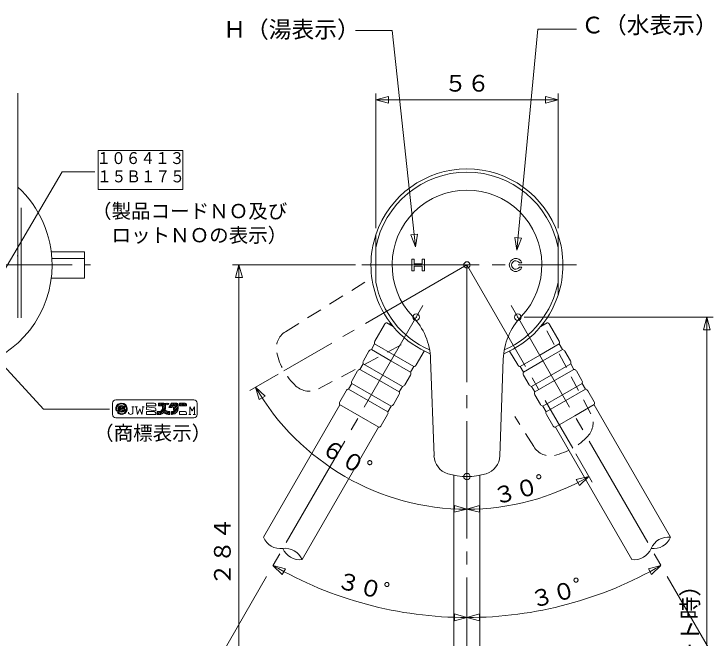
# Model space of a CAD drawing. Units: millimetres, scale not verified. Extents: x -373 to 395, y -278 to 275.
# Drawn here: x -19.4 to 194, y -43.3 to 148.3 of the extents above; entities that cross this region are included whole.
import ezdxf
from ezdxf.enums import TextEntityAlignment as Align

# ---------------------------------------------------------------- set-up
doc = ezdxf.new("R2010")
doc.units = ezdxf.units.MM
doc.header["$LTSCALE"] = 4
doc.header["$PDMODE"] = 32
doc.header["$PDSIZE"] = 2
doc.linetypes.add('USER1', pattern=[2, 1.2, -0.8])
doc.linetypes.add('USER2', pattern=[12, 9, -1, 1, -1])
for name, color, linetype, lineweight in [('0-2_2', 7, 'Continuous', 18), ('0-3_3', 7, 'Continuous', 18), ('0-4_4', 7, 'Continuous', 18)]:
    doc.layers.add(name, color=color, linetype=linetype, lineweight=lineweight)
doc.styles.add('ＭＳ ゴシック', font='')
doc.styles.get('ＭＳ ゴシック').set_extended_font_data('MS Gothic')

# ---------------------------------------------------------------- blocks, each defined once
blk = doc.blocks.new('D10')
at = {"layer": '0-3_3'}
for p, q in [((91.871, 82.512), (91.871, 123.912)), ((147.871, 82.512), (147.871, 123.912)), ((91.871, 121.912), (95.734, 122.947)), ((91.871, 121.912), (95.734, 120.876)), ((95.734, 120.876), (95.734, 122.947)), ((144.007, 122.947), (144.007, 120.876)), ((147.871, 121.912), (144.007, 120.876))]:
    blk.add_line(p, q, dxfattribs=at)
blk.add_lwpolyline([(91.871, 121.912), (147.871, 121.912), (144.007, 122.947)], dxfattribs=at)
at = {"layer": '0-3_3', "style": 'ＭＳ ゴシック'}
blk.add_text('５６', height=5.132, dxfattribs=at).set_placement((112.871, 122.912), align=Align.BOTTOM_LEFT)
blk = doc.blocks.new('D15')
at = {"layer": '0-3_3'}
for p, q in [((137.477, 55.194), (195.541, 55.194)), ((193.541, 55.194), (192.506, 51.33)), ((193.541, 55.194), (194.576, 51.33)), ((192.506, 51.33), (194.576, 51.33)), ((193.541, -179.41), (192.506, -175.547)), ((194.576, -175.547), (192.506, -175.547)), ((242.478, -179.41), (191.541, -179.41))]:
    blk.add_line(p, q, dxfattribs=at)
blk.add_lwpolyline([(193.541, 55.194), (193.541, -179.41), (194.576, -175.547)], dxfattribs=at)
blk = doc.blocks.new('D19')
at = {"layer": '0-3_3'}
for p, q in [((85.571, 71.225), (47.814, 71.225)), ((49.814, 71.225), (50.849, 67.361)), ((48.779, 67.361), (50.849, 67.361)), ((49.814, -104.745), (48.779, -100.882)), ((50.849, -100.882), (48.779, -100.882)), ((49.814, -104.745), (50.849, -100.882)), ((108.171, -104.745), (47.814, -104.745))]:
    blk.add_line(p, q, dxfattribs=at)
blk.add_lwpolyline([(49.814, -104.745), (49.814, 71.225), (48.779, 67.361)], dxfattribs=at)
blk = doc.blocks.new('D20')
at = {"layer": '0-3_3'}
for p, q in [((61.867, 37.737), (53.195, 32.73)), ((54.927, 33.73), (56.062, 29.894)), ((54.927, 33.73), (57.828, 30.976)), ((56.062, 29.894), (57.828, 30.976)), ((116.035, -2.63), (115.981, -4.7)), ((119.871, -3.765), (115.981, -4.7)), ((119.871, -3.765), (116.035, -2.63))]:
    blk.add_line(p, q, dxfattribs=at)
blk.add_arc((119.871, 71.225), 74.99, 210, 270, dxfattribs=at)
at = {"layer": '0-3_3', "style": 'ＭＳ ゴシック'}
blk.add_text('６０゜', height=5.132, rotation=330, dxfattribs=at).set_placement((73.782, 12.398), align=Align.BOTTOM_LEFT)
blk = doc.blocks.new('D21')
at = {"layer": '0-3_3'}
for p, q in [((153.359, 13.221), (158.366, 4.55)), ((157.366, 6.282), (153.476, 5.346)), ((153.476, 5.346), (154.465, 3.527)), ((157.366, 6.282), (154.465, 3.527)), ((119.871, -1.92), (119.871, -1.765)), ((119.871, -3.765), (123.706, -2.63)), ((119.871, -3.765), (123.76, -4.7)), ((123.76, -4.7), (123.706, -2.63))]:
    blk.add_line(p, q, dxfattribs=at)
blk.add_arc((119.871, 71.225), 74.99, 270, 300, dxfattribs=at)
at = {"layer": '0-3_3', "style": 'ＭＳ ゴシック'}
blk.add_text('３０゜', height=5.132, rotation=15, dxfattribs=at).set_placement((129.137, -3.927), align=Align.BOTTOM_LEFT)
blk = doc.blocks.new('D22')
at = {"layer": '0-3_3'}
for p, q in [((60.249, -21.043), (63.123, -23.825)), ((60.249, -21.043), (64.129, -22.015)), ((63.123, -23.825), (64.129, -22.015)), ((116.024, -35.921), (115.991, -37.991)), ((119.871, -37.018), (116.024, -35.921)), ((119.871, -37.018), (115.991, -37.991))]:
    blk.add_line(p, q, dxfattribs=at)
blk.add_arc((119.871, 82.225), 119.244, 240, 270, dxfattribs=at)
at = {"layer": '0-3_3', "style": 'ＭＳ ゴシック'}
blk.add_text('３０゜', height=5.132, rotation=345, dxfattribs=at).set_placement((79.125, -29.272), align=Align.BOTTOM_LEFT)
blk = doc.blocks.new('D23')
at = {"layer": '0-3_3'}
for p, q in [((179.492, -21.043), (175.612, -22.015)), ((179.492, -21.043), (176.618, -23.825)), ((178.537, -19.388), (178.492, -19.311)), ((175.612, -22.015), (176.618, -23.825)), ((119.871, -35.108), (119.871, -35.018)), ((119.871, -37.018), (123.717, -35.921)), ((123.75, -37.991), (123.717, -35.921)), ((119.871, -37.018), (123.75, -37.991))]:
    blk.add_line(p, q, dxfattribs=at)
blk.add_arc((119.871, 82.225), 119.244, 270, 300, dxfattribs=at)
at = {"layer": '0-3_3', "style": 'ＭＳ ゴシック'}
blk.add_text('３０゜', height=5.132, rotation=15, dxfattribs=at).set_placement((140.591, -35.673), align=Align.BOTTOM_LEFT)

msp = doc.modelspace()

# ---------------------------------------------------------------- linework, layer by layer
at = {"layer": '0-2_2'}
for p, q in [((-18.129, 123.959), (-18.129, 97.145)), ((-18.129, 97.145), (-18.129, 74.451)), ((-17.129, 88.736), (-17.129, 55.027)), ((91.871, 76.54), (91.871, 80.512)), ((147.871, 80.512), (147.871, 76.54)), ((91.871, 65.91), (91.871, 76.54)), ((147.871, 65.91), (147.871, 76.54)), ((-18.2, 73.966), (-18.129, 74.451)), ((-18.147, 74.24), (-18.129, 74.197)), ((-18.129, 74.451), (-18.129, 74.197)), ((-18.129, 74.197), (-18.129, 55.627)), ((2.371, 73.225), (-7.691, 73.225)), ((2.371, 67.225), (2.371, 73.225)), ((102.971, 69.425), (102.971, 73.025)), ((102.971, 73.025), (103.671, 73.025)), ((103.671, 71.575), (103.671, 73.025)), ((106.071, 71.575), (106.071, 73.025)), ((106.071, 73.025), (106.771, 73.025)), ((106.771, 69.425), (106.771, 73.025)), ((103.671, 71.575), (106.071, 71.575)), ((103.671, 69.425), (103.671, 70.875)), ((103.671, 70.875), (106.071, 70.875)), ((106.071, 69.425), (106.071, 70.875)), ((135.966, 71.925), (136.744, 71.925)), ((135.966, 70.525), (136.744, 70.525)), ((102.971, 69.425), (103.671, 69.425)), ((106.071, 69.425), (106.771, 69.425)), ((-7.877, 67.225), (2.371, 67.225)), ((147.871, 65.91), (147.871, 61.938)), ((-18.129, 55.027), (-18.129, 55.627)), ((97.208, 52.34), (95.245, 53.473)), ((96.212, 53.248), (96.328, 53.449)), ((96.353, 53.416), (96.245, 53.229)), ((142.533, 52.34), (144.496, 53.473)), ((143.388, 53.416), (143.496, 53.229)), ((143.529, 53.248), (143.413, 53.449)), ((91.549, 47.871), (94.499, 52.98)), ((148.192, 47.871), (145.242, 52.98)), ((90.495, 45.246), (96.514, 41.771)), ((104.279, 40.521), (106.752, 44.803)), ((135.462, 40.521), (132.989, 44.803)), ((149.246, 45.246), (143.227, 41.771)), ((88.049, 41.808), (89.749, 44.753)), ((103.533, 40.028), (97.514, 43.503)), ((136.208, 40.028), (142.227, 43.503)), ((151.692, 41.808), (149.992, 44.753)), ((102.533, 38.296), (96.514, 41.771)), ((109.74, 12.663), (108.706, 42.283)), ((130.001, 12.663), (131.035, 42.283)), ((137.208, 38.296), (143.227, 41.771)), ((84.549, 35.746), (86.249, 38.691)), ((86.995, 39.184), (93.014, 35.709)), ((102.533, 38.296), (103.533, 40.028)), ((137.208, 38.296), (136.208, 40.028)), ((152.746, 39.184), (146.727, 35.709)), ((155.192, 35.746), (153.492, 38.691)), ((100.033, 33.966), (94.014, 37.441)), ((100.779, 34.458), (102.479, 37.403)), ((138.962, 34.458), (137.262, 37.403)), ((139.708, 33.966), (145.727, 37.441)), ((83.495, 33.121), (84.495, 34.853)), ((84.495, 34.853), (90.514, 31.378)), ((99.033, 32.234), (93.014, 35.709)), ((140.708, 32.234), (146.727, 35.709)), ((155.246, 34.853), (149.227, 31.378)), ((156.246, 33.121), (155.246, 34.853)), ((80.799, 29.251), (82.749, 32.629)), ((83.495, 33.121), (89.514, 29.646)), ((99.033, 32.234), (100.033, 33.966)), ((140.708, 32.234), (139.708, 33.966)), ((156.246, 33.121), (150.227, 29.646)), ((158.942, 29.251), (156.992, 32.629)), ((96.533, 27.903), (90.514, 31.378)), ((97.279, 28.396), (98.979, 31.341)), ((142.462, 28.396), (140.762, 31.341)), ((143.208, 27.903), (149.227, 31.378)), ((80.832, 28.308), (57.34, -12.381)), ((80.745, 28.358), (86.764, 24.883)), ((95.533, 26.171), (89.514, 29.646)), ((95.533, 26.171), (96.533, 27.903)), ((144.208, 26.171), (143.208, 27.903)), ((144.208, 26.171), (150.227, 29.646)), ((158.996, 28.358), (152.977, 24.883)), ((158.909, 28.308), (182.401, -12.381)), ((92.783, 21.408), (86.764, 24.883)), ((93.529, 21.901), (95.479, 25.279)), ((146.212, 21.901), (144.262, 25.279)), ((146.958, 21.408), (152.977, 24.883)), ((92.696, 21.458), (69.205, -19.231)), ((147.045, 21.458), (170.537, -19.231)), ((115.871, -50.904), (115.871, 6.652)), ((123.871, -50.904), (123.871, 6.652))]:
    msp.add_line(p, q, dxfattribs=at)
at = {"layer": '0-2_2', "linetype": 'USER2'}
for p, q in [((-85.422, 71.225), (4.196, 71.225)), ((119.871, 71.225), (63.599, 38.737)), ((87.571, 71.225), (153.563, 71.225)), ((119.871, 71.225), (119.871, -181.209)), ((119.871, 71.225), (152.359, 14.953)), ((106.316, 58.748), (23.792, -84.188)), ((133.425, 58.748), (215.949, -84.188))]:
    msp.add_line(p, q, dxfattribs=at)
at = {"layer": '0-2_2', "linetype": 'USER1'}
for p, q in [((64.089, 50.717), (89.224, 66.423)), ((157.925, 25.574), (144.01, 51.743)), ((74.219, 33.171), (100.389, 47.085)), ((140.378, 15.444), (134.604, 24.685))]:
    msp.add_line(p, q, dxfattribs=at)
at = {"layer": '0-2_2'}
for points in [[(-7.877, 75.225), (2.371, 75.225), (2.371, 73.225)], [(96.501, 52.748), (96.212, 53.248), (96.245, 53.229)], [(143.24, 52.748), (143.529, 53.248), (143.496, 53.229)], [(90.495, 45.246), (91.495, 46.978), (97.514, 43.503)], [(149.246, 45.246), (148.246, 46.978), (142.227, 43.503)], [(86.995, 39.184), (87.995, 40.916), (94.014, 37.441)], [(152.746, 39.184), (151.746, 40.916), (145.727, 37.441)]]:
    msp.add_lwpolyline(points, dxfattribs=at)
for centre, radius, start, end in [((119.871, 71.225), 29.5, 18.34974, 161.65026), ((119.871, 71.225), 28.5, 10.74824, 169.25176), ((-40.129, 71.225), 32.5, 132.60367, 0), ((-40.129, 71.225), 32.5, 0, 47.39633), ((119.871, 71.225), 23, 316.42558, 223.57442), ((119.871, 71.225), 29.5, 161.65026, 198.34974), ((119.871, 71.225), 29.5, 341.65026, 18.34974), ((134.871, 71.225), 2, 20.48731, 339.51268), ((134.871, 71.225), 1.3, 32.57897, 327.42103), ((119.871, 71.225), 28.5, 190.74824, 246.2678), ((119.871, 71.225), 28.5, 293.7322, 349.25176), ((119.871, 71.225), 29.5, 198.34974, 247.48625), ((119.871, 71.225), 29.5, 292.51375, 341.65026), ((95.365, 52.48), 1, 96.8699, 150), ((88.718, 41.585), 20, 2, 43.57442), ((151.023, 41.585), 20, 136.42558, 178), ((144.376, 52.48), 1, 30, 83.1301), ((98.456, 54.661), 2.634, 212.92493, 241.66443), ((141.285, 54.661), 2.634, 298.33557, 327.07507), ((92.415, 47.371), 1, 150, 203.1301), ((147.326, 47.371), 1, 336.8699, 30), ((90.615, 44.253), 1, 96.8699, 150), ((149.126, 44.253), 1, 30, 83.1301), ((88.915, 41.308), 1, 150, 203.1301), ((88.915, 41.308), 1, 150, 203.1301), ((150.826, 41.308), 1, 336.8699, 30), ((150.826, 41.308), 1, 336.8699, 30), ((87.115, 38.191), 1, 96.8699, 150), ((103.413, 41.021), 1, 276.8699, 330), ((136.328, 41.021), 1, 210, 263.1301), ((152.626, 38.191), 1, 30, 83.1301), ((101.613, 37.903), 1, 330, 23.1301), ((138.128, 37.903), 1, 156.8699, 210), ((85.415, 35.246), 1, 150, 203.1301), ((99.913, 34.958), 1, 276.8699, 330), ((139.828, 34.958), 1, 210, 263.1301), ((154.326, 35.246), 1, 336.8699, 30), ((83.615, 32.129), 1, 96.8699, 150), ((98.113, 31.841), 1, 330, 23.1301), ((141.628, 31.841), 1, 156.8699, 210), ((156.126, 32.129), 1, 30, 83.1301), ((81.665, 28.751), 1, 150, 203.1301), ((96.413, 28.896), 1, 276.8699, 330), ((143.328, 28.896), 1, 210, 263.1301), ((158.076, 28.751), 1, 336.8699, 30), ((94.613, 25.779), 1, 330, 23.1301), ((145.128, 25.779), 1, 156.8699, 210), ((92.663, 22.401), 1, 276.8699, 330), ((147.078, 22.401), 1, 210, 263.1301), ((115.736, 12.872), 6, 182, 252.82491), ((124.005, 12.872), 6, 287.17509, 358), ((119.871, 26.248), 20, 252.82491, 287.17509), ((62.589, -10.139), 5.708, 203.1301, 276.8699), ((181.718, -18.048), 5.708, 83.1301, 156.8699), ((177.152, -10.139), 5.708, 263.1301, 336.8699), ((63.955, -21.473), 5.708, 23.1301, 96.8699), ((68.522, -13.564), 5.708, 203.1301, 276.8699), ((171.219, -13.564), 5.708, 263.1301, 336.8699)]:
    msp.add_arc(centre, radius, start, end, dxfattribs=at)
at = {"layer": '0-2_2', "linetype": 'USER1'}
for centre, radius, start, end in [((67.268, 45.629), 6, 122, 192.82491), ((80.919, 48.737), 20, 192.82491, 227.17509), ((71.403, 38.469), 6, 227.17509, 298), ((152.627, 22.757), 6, 317.17509, 28), ((142.359, 32.274), 20, 282.82491, 317.17509), ((145.467, 18.623), 6, 212, 282.82491)]:
    msp.add_arc(centre, radius, start, end, dxfattribs=at)
at = {"layer": '0-2_2'}
for p in [(104.264, 55.194), (135.477, 55.194), (119.871, 6.248)]:
    msp.add_point(p, dxfattribs=at)
at = {"layer": '0-3_3'}
for points in [[(104.103, 76.754), (96.875, 143.194), (85.631, 143.194)], [(135.225, 75.726), (141.698, 143.626), (153.526, 143.626)]]:
    msp.add_lwpolyline(points, dxfattribs=at)
for points in [[(103.685, 80.595), (102.655, 80.483), (104.103, 76.754), (104.714, 80.707)], [(135.592, 79.572), (134.561, 79.671), (135.225, 75.726), (136.623, 79.474)]]:
    msp.add_lwpolyline(points, close=True, dxfattribs=at)
msp.add_point((119.871, 71.225), dxfattribs=at)
at = {"layer": '0-4_4'}
for p, q in [((6.547, 106.372), (6.547, 94.372)), ((6.547, 106.372), (32.547, 106.372)), ((32.547, 106.372), (32.547, 94.372)), ((6.547, 94.372), (32.547, 94.372)), ((10.964, 25.324), (10.964, 28.824)), ((11.964, 29.824), (35.965, 29.824)), ((11.999, 27.424), (12.436, 27.861)), ((12.909, 26.909), (12.909, 27.861)), ((12.909, 27.768), (13.002, 27.861)), ((12.927, 28.352), (13.364, 28.788)), ((13.539, 26.286), (13.539, 27.861)), ((13.889, 27.861), (13.539, 27.861)), ((13.717, 28.576), (13.949, 28.808)), ((13.889, 27.861), (13.889, 26.286)), ((14.193, 27.61), (14.403, 27.82)), ((14.202, 28.496), (14.393, 28.687)), ((14.578, 28.305), (14.754, 28.481)), ((14.589, 27.861), (14.799, 27.861)), ((14.799, 27.581), (14.799, 27.861)), ((14.873, 28.035), (15.046, 28.208)), ((15.09, 27.687), (15.273, 27.869)), ((21.414, 28.824), (23.777, 28.824)), ((21.414, 27.949), (21.414, 28.824)), ((21.414, 27.949), (24.214, 27.949)), ((24.214, 27.949), (24.214, 28.386)), ((25.089, 28.824), (26.752, 28.824)), ((25.492, 28.824), (25.089, 28.421)), ((26.058, 28.824), (25.183, 27.949)), ((26.624, 28.824), (25.749, 27.949)), ((26.314, 27.949), (27.061, 28.696)), ((26.314, 27.383), (27.189, 28.258)), ((26.314, 27.949), (26.314, 27.249)), ((27.189, 28.386), (27.189, 27.249)), ((29.027, 28.824), (28.219, 27.424)), ((28.476, 27.87), (29.43, 28.824)), ((28.595, 27.424), (29.996, 28.824)), ((29.027, 28.824), (30.689, 28.824)), ((29.532, 27.949), (29.229, 27.424)), ((29.532, 27.949), (30.252, 27.949)), ((29.686, 27.949), (30.561, 28.824)), ((29.727, 26.858), (31.127, 28.258)), ((30.252, 27.949), (30.999, 28.696)), ((30.252, 27.949), (30.252, 27.599)), ((31.127, 28.386), (31.127, 27.249)), ((31.564, 28.824), (33.227, 28.824)), ((31.564, 27.949), (31.564, 28.824)), ((31.967, 28.824), (31.564, 28.421)), ((31.564, 27.949), (33.664, 27.949)), ((32.533, 28.824), (31.658, 27.949)), ((33.099, 28.824), (32.224, 27.949)), ((32.789, 27.949), (33.536, 28.696)), ((33.355, 27.949), (33.664, 28.258)), ((33.664, 27.949), (33.664, 28.386)), ((36.965, 25.324), (36.965, 28.824)), ((11.98, 26.839), (12.212, 27.071)), ((12.161, 26.455), (12.35, 26.643)), ((12.226, 26.846), (12.229, 26.846)), ((12.65, 26.01), (12.476, 25.836)), ((12.547, 26.275), (13.224, 26.952)), ((12.579, 25.741), (12.753, 25.915)), ((12.909, 27.202), (13.224, 27.517)), ((12.919, 25.515), (13.101, 25.698)), ((13.889, 26.286), (13.539, 26.286)), ((13.865, 25.33), (14.171, 25.636)), ((14.151, 26.286), (14.151, 26.566)), ((14.379, 26.566), (14.151, 26.566)), ((14.151, 26.437), (14.281, 26.566)), ((14.151, 26.286), (14.431, 26.286)), ((14.482, 27.334), (14.272, 27.123)), ((14.291, 27.103), (14.51, 26.9)), ((14.522, 27.278), (14.741, 27.074)), ((14.554, 26.839), (14.765, 27.051)), ((14.598, 26.318), (14.855, 26.575)), ((14.641, 27.581), (14.799, 27.581)), ((14.799, 27.65), (14.73, 27.581)), ((14.811, 25.71), (15.078, 25.977)), ((15.152, 26.617), (15.457, 26.922)), ((15.212, 27.243), (15.422, 27.453)), ((17.564, 27.657), (16.864, 27.657)), ((17.214, 27.657), (17.214, 26.024)), ((18.614, 27.657), (17.914, 27.657)), ((19.953, 25.324), (19.314, 27.078)), ((20.364, 27.657), (19.953, 25.324)), ((20.014, 27.657), (20.714, 27.657)), ((23.838, 27.372), (21.414, 27.712)), ((21.414, 26.829), (21.414, 27.712)), ((21.414, 26.829), (24.214, 26.435)), ((21.414, 26.199), (23.777, 26.199)), ((21.414, 25.324), (21.414, 26.199)), ((24.214, 26.435), (24.214, 26.939)), ((24.214, 25.324), (24.214, 25.761)), ((24.652, 26.199), (25.264, 26.199)), ((24.652, 26.199), (24.652, 25.324)), ((24.652, 25.721), (25.13, 26.199)), ((24.821, 25.324), (25.953, 26.457)), ((25.39, 25.328), (27.185, 27.123)), ((26.057, 26.56), (27.189, 27.692)), ((26.188, 25.56), (27.246, 26.618)), ((26.954, 25.76), (27.598, 26.404)), ((27.326, 25.567), (28.015, 26.256)), ((27.747, 25.421), (28.522, 26.197)), ((28.219, 27.424), (29.229, 27.424)), ((28.227, 25.336), (28.589, 25.698)), ((28.589, 26.199), (28.589, 25.324)), ((29.027, 25.592), (29.891, 26.457)), ((29.027, 26.199), (29.202, 26.199)), ((29.027, 26.199), (29.027, 25.324)), ((29.027, 26.158), (29.068, 26.199)), ((29.161, 27.424), (29.321, 27.584)), ((29.328, 25.328), (31.123, 27.123)), ((29.727, 27.599), (30.252, 27.599)), ((29.727, 26.724), (29.727, 27.599)), ((29.727, 27.424), (29.902, 27.599)), ((29.727, 26.724), (30.111, 26.724)), ((29.994, 26.56), (31.127, 27.692)), ((30.126, 25.56), (30.891, 26.325)), ((31.564, 26.199), (33.227, 26.199)), ((31.564, 25.324), (31.564, 26.199)), ((33.664, 25.761), (33.664, 25.324)), ((34.715, 25.324), (34.715, 27.657)), ((34.715, 27.657), (35.415, 26.445)), ((36.115, 27.657), (35.415, 26.445)), ((36.115, 25.324), (36.115, 27.657)), ((11.964, 24.324), (35.965, 24.324)), ((13.335, 25.365), (13.545, 25.576)), ((21.414, 25.324), (24.214, 25.324)), ((24.652, 25.324), (25.264, 25.324)), ((28.409, 25.324), (28.589, 25.324)), ((29.027, 25.324), (29.202, 25.324)), ((31.564, 25.324), (33.664, 25.324)), ((34.365, 25.324), (35.065, 25.324)), ((35.765, 25.324), (36.465, 25.324))]:
    msp.add_line(p, q, dxfattribs=at)
for points in [[(-27.067, 61.603), (-4.568, 99.806), (5.493, 99.806)], [(-27.129, 45.273), (-10.218, 27), (9.989, 27)], [(13.224, 26.909), (13.224, 27.861), (12.909, 27.861)], [(25.089, 28.824), (25.089, 27.949), (26.314, 27.949)], [(18.264, 27.657), (18.676, 25.324), (19.314, 27.078)]]:
    msp.add_lwpolyline(points, dxfattribs=at)
for centre in [(27.452, 28.561), (27.977, 28.561)]:
    msp.add_circle(centre, 0.263, dxfattribs=at)
for centre, radius, start, end in [((11.964, 28.824), 1, 90, 180), ((13.714, 27.074), 1.75, 225, 189.06683), ((13.714, 27.074), 1.505, 225, 188.7204), ((14.589, 27.424), 0.438, 90, 227.08229), ((23.777, 28.386), 0.438, 0, 90), ((26.752, 28.386), 0.438, 0, 90), ((30.689, 28.386), 0.438, 0, 90), ((33.227, 28.386), 0.438, 0, 90), ((35.965, 28.824), 1, 0, 90), ((12.601, 26.909), 0.623, 190.22669, 0), ((12.566, 26.909), 0.343, 190.57359, 0), ((14.379, 26.759), 0.193, 270, 47.08229), ((14.431, 26.741), 0.455, 270, 47.08229), ((14.641, 27.406), 0.175, 90, 227.08229), ((16.514, 26.024), 0.7, 180, 0), ((23.777, 25.761), 0.438, 0, 90), ((23.777, 26.939), 0.438, 0, 82), ((25.264, 27.249), 1.05, 270, 0), ((25.264, 27.249), 1.925, 270, 317.46118), ((28.507, 28.297), 2.975, 232.17344, 271.58204), ((25.264, 27.249), 1.925, 344.17338, 0), ((28.507, 28.297), 2.1, 228.52414, 272.24151), ((29.202, 27.249), 1.925, 270, 0), ((29.202, 27.249), 1.05, 270, 330), ((33.227, 25.761), 0.438, 0, 90), ((11.964, 25.324), 1, 180, 270), ((35.965, 25.324), 1, 270, 0)]:
    msp.add_arc(centre, radius, start, end, dxfattribs=at)
msp.add_point((13.714, 27.074), dxfattribs=at)

# ---------------------------------------------------------------- block references
at = {"layer": '0-3_3'}
for name in ['D10', 'D19', 'D15', 'D20', 'D21', 'D22', 'D23']:
    msp.add_blockref(name, (0, 0), dxfattribs=at)

# ---------------------------------------------------------------- texts
at = {"layer": '0-3_3', "style": 'ＭＳ ゴシック'}
for s, p in [('Ｃ（水表示）', (154.965, 140.783)), ('Ｈ（湯表示）', (44.941, 139.443))]:
    msp.add_text(s, height=5.132, dxfattribs=at).set_placement(p, align=Align.BOTTOM_LEFT)
for s, p in [('２８４', (48.814, -27.26)), ('６００（ストレート時）', (192.541, -100.608))]:
    msp.add_text(s, height=5.132, rotation=90, dxfattribs=at).set_placement(p, align=Align.BOTTOM_LEFT)
at = {"layer": '0-4_4', "style": 'ＭＳ ゴシック', "width": 0.9}
for s, p in [('１０６４１３', (6.021, 101.116)), ('１５Ｂ１７５', (6.166, 95.493))]:
    msp.add_text(s, height=3.666, dxfattribs=at).set_placement(p, align=Align.BOTTOM_LEFT)
at = {"layer": '0-4_4', "style": 'ＭＳ ゴシック'}
for s, p in [('（製品コードＮＯ及び', (4.646, 84.256)), ('\u3000ロットＮＯの表示）', (4.646, 76.856)), ('（商標表示）', (5.287, 16.118))]:
    msp.add_text(s, height=4.399, dxfattribs=at).set_placement(p, align=Align.BOTTOM_LEFT)

doc.saveas('drawing.dxf')
